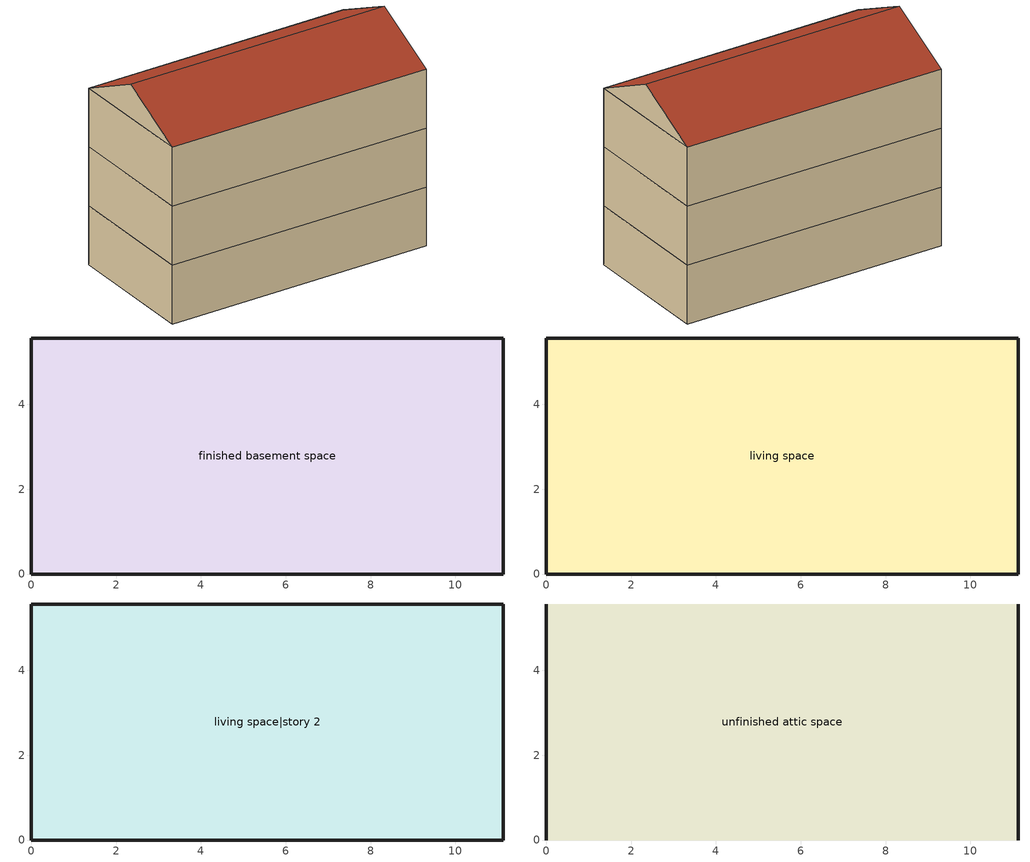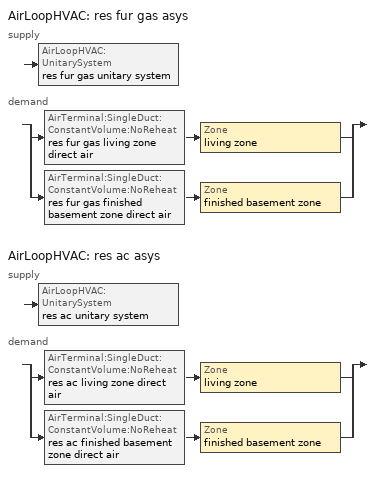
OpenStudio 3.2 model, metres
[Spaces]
finished basement space
 floor foundation: 0,0 0,5.56 11.13,5.56 11.13,0 z-2.44
 wall foundation: 0,5.56 0,0 11.13,0 11.13,5.56 0,5.56 z-2.44:0
living space
 floor to finished basement space: 0,0 0,5.56 11.13,5.56 11.13,0 z0
 wall outside: 0,5.56 0,0 11.13,0 11.13,5.56 0,5.56 z0:2.44
living space|story 2
 floor to living space: 0,0 0,5.56 11.13,5.56 11.13,0 z2.44
 wall outside: 0,5.56 0,0 11.13,0 11.13,5.56 0,5.56 z2.44:4.88
unfinished attic space
 floor to living space|story 2: 0,5.56 11.13,5.56 11.13,0 0,0 z4.88
 wall outside: 0,2.78,6.27 0,5.56,4.88 0,0,4.88; 11.13,2.78,6.27 11.13,0,4.88 11.13,5.56,4.88
 roof outside: 11.13,2.78,6.27 0,2.78,6.27 0,0,4.88 11.13,0,4.88; 0,2.78,6.27 11.13,2.78,6.27 11.13,5.56,4.88 0,5.56,4.88
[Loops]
AirLoopHVAC 'res fur gas asys'
 supply: AirLoopHVAC:UnitarySystem 'res fur gas unitary system'
 demand: split
  | AirTerminal:SingleDuct:ConstantVolume:NoReheat 'res fur gas living zone direct air' > Zone 'living zone'
  | AirTerminal:SingleDuct:ConstantVolume:NoReheat 'res fur gas finished basement zone direct air' > Zone 'finished basement zone'
AirLoopHVAC 'res ac asys'
 supply: AirLoopHVAC:UnitarySystem 'res ac unitary system'
 demand: split
  | AirTerminal:SingleDuct:ConstantVolume:NoReheat 'res ac living zone direct air' > Zone 'living zone'
  | AirTerminal:SingleDuct:ConstantVolume:NoReheat 'res ac finished basement zone direct air' > Zone 'finished basement zone'
[Site]
Denver Intl Ap_CO_USA: Latitude {deg}=39.83; Longitude {deg}=-104.65; Time Zone {hr}=-7; Elevation {m}=1650
[ClimateZones]
Climate Zone Institution Name 1=Building America; Climate Zone Document Year 1=0; Climate Zone Value 1=Cold
[Site:WaterMainsTemperature]
Calculation Method=Correlation; Annual Average Outdoor Air Temperature {C}=10.8753; Maximum Difference In Monthly Average Outdoor Air Temperatures {deltaC}=23.1524
[Site:GroundTemperature:Deep]
10.8753, 10.8753, 10.8753, 10.8753, 10.8753, 10.8753, 10.8753, 10.8753, 10.8753, 10.8753, 10.8753, 10.8753
[Building]
Building 1: North Axis {deg}=0; Standards Number of Stories=3; Standards Number of Above Ground Stories=2; Standards Building Type=singlefamilydetached; Standards Number of Living Units=1
[ThermalZone] Use Ideal Air Loads=No
Name | Thermostat
living zone | living zone temperature setpoint
unfinished attic zone
finished basement zone | finished basement zone temperature setpoint
[Sizing:Zone] Zone Cooling Design Supply Air Temperature Input Method=SupplyAirTemperature; Zone Cooling Design Supply Air Temperature {C}=14; Zone Cooling Design Supply Air Temperature Difference {deltaC}=11.11; Zone Heating Design Supply Air Temperature Input Method=SupplyAirTemperature; Zone Heating Design Supply Air Temperature {C}=40; Zone Heating Design Supply Air Temperature Difference {deltaC}=11.11; Zone Cooling Design Supply Air Humidity Ratio {kg-H2O/kg-air}=0.0085; Zone Heating Design Supply Air Humidity Ratio {kg-H2O/kg-air}=0.008; Cooling Design Air Flow Method=DesignDay; Heating Design Air Flow Method=DesignDay; Account for Dedicated Outdoor Air System=No; Dedicated Outdoor Air System Control Strategy=NeutralSupplyAir; Dedicated Outdoor Air Low Setpoint Temperature for Design {C}=autosize; Dedicated Outdoor Air High Setpoint Temperature for Design {C}=autosize
living zone; unfinished attic zone; finished basement zone
[Zone equipment]
living zone: res fur gas living zone direct air, res ac living zone direct air
finished basement zone: res fur gas finished basement zone direct air, res ac finished basement zone direct air
[Space]
Name | Space Type | Thermal Zone | Building Unit
living space; living space|story 2 | Space Type 1 | living zone | unit 1
unfinished attic space | Space Type 2 | unfinished attic zone
finished basement space | Space Type 3 | finished basement zone | unit 1
[SpaceType]
Name | Standards Space Type
Space Type 1 | living
Space Type 2 | unfinished attic
Space Type 3 | finished basement
[BuildingUnit]
unit 1: Building Unit Type=Residential
[External:File]
8760.csv: File=8760.csv
[People:Definition] Number of People Calculation Method=People; Number of People {people}=0.88; Fraction Radiant=0.319734; Sensible Heat Fraction=0.573; Carbon Dioxide Generation Rate {m3/s-W}=0; Enable ASHRAE 55 Comfort Warnings=No; Mean Radiant Temperature Calculation Type=ZoneAveraged
res occupants|finished basement space; res occupants|living space; res occupants|living space|story 2
[People] Number of People Schedule=occupants; Activity Level Schedule=res occupants activity schedule; Multiplier=1
Name | People Definition | Space or SpaceType
res occupants|finished basement space | res occupants|finished basement space | finished basement space
res occupants|living space | res occupants|living space | living space
res occupants|living space|story 2 | res occupants|living space|story 2 | living space|story 2
[Coil:Heating:Gas]
res fur gas heating coil: Availability Schedule=Always On Discrete; Gas Burner Efficiency=0.78; Nominal Capacity {W}=AutoSize; Parasitic Electric Load {W}=76; Parasitic Gas Load {W}=0; Fuel Type=NaturalGas
[Fan:OnOff] Availability Schedule=Always On Discrete; Fan Total Efficiency=0.75; Pressure Rise {Pa}=794.58; Maximum Flow Rate {m3/s}=autosize; Motor Efficiency=1; Motor In Airstream Fraction=1
Name | Fan Power Ratio Function of Speed Ratio Curve | Fan Efficiency Ratio Function of Speed Ratio Curve
res fur gas htg supply fan | Fan On Off Power Curve | Fan On Off Efficiency Curve
res ac clg supply fan | Fan On Off Power Curve 1 | Fan On Off Efficiency Curve 1
[AirLoopHVAC:UnitarySystem] Control Type=Load; Controlling Zone or Thermostat Location=living zone; Dehumidification Control Type=None; Availability Schedule=Always On Discrete; Fan Placement=BlowThrough; Supply Air Fan Operating Mode Schedule=Always Off Discrete; DX Heating Coil Sizing Ratio=1; Use DOAS DX Cooling Coil=No; DOAS DX Cooling Coil Leaving Minimum Air Temperature {C}=2; Latent Load Control=SensibleOnlyLoadControl; Supply Air Flow Rate When No Cooling or Heating is Required {m3/s}=0; Maximum Supply Air Temperature {C}=48.8889; Maximum Outdoor Dry-Bulb Temperature for Supplemental Heater Operation {C}=21; Maximum Cycling Rate {cycles/hr}=2.5; Heat Pump Time Constant {s}=60; Fraction of On-Cycle Power Use=0.01; Heat Pump Fan Delay Time {s}=60; Ancilliary On-Cycle Electric Power {W}=0; Ancilliary Off-Cycle Electric Power {W}=0
Name | Supply Fan | Heating Coil | Supply Air Flow Rate During Cooling Operation {m3/s} | Supply Air Flow Rate During Heating Operation {m3/s} | Cooling Coil
res fur gas unitary system | res fur gas htg supply fan | res fur gas heating coil | 0 | Autosize
res ac unitary system | res ac clg supply fan |  | Autosize | 0 | res ac cooling coil
[AirLoopHVAC] Availability Schedule=Always On Discrete; Design Supply Air Flow Rate {m3/s}=autosize; Design Return Air Flow Fraction of Supply Air Flow=1
res fur gas asys; res ac asys
[Sizing:System] Type of Load to Size On=Sensible; Design Outdoor Air Flow Rate {m3/s}=Autosize; Central Heating Maximum System Air Flow Ratio=0.3; Preheat Design Temperature {C}=7; Preheat Design Humidity Ratio {kg-H2O/kg-Air}=0.008; Precool Design Temperature {C}=12.8; Precool Design Humidity Ratio {kg-H2O/kg-Air}=0.008; Central Cooling Design Supply Air Temperature {C}=12.8; Central Heating Design Supply Air Temperature {C}=16.7; Sizing Option=NonCoincident; 100% Outdoor Air in Cooling=Yes; 100% Outdoor Air in Heating=Yes; Central Cooling Design Supply Air Humidity Ratio {kg-H2O/kg-Air}=0.0085; Central Heating Design Supply Air Humidity Ratio {kg-H2O/kg-Air}=0.008; Cooling Design Air Flow Method=DesignDay; Cooling Design Air Flow Rate {m3/s}=0; Heating Design Air Flow Method=DesignDay; Heating Design Air Flow Rate {m3/s}=0; System Outdoor Air Method=ZoneSum; Zone Maximum Outdoor Air Fraction=1; Cooling Supply Air Flow Rate Per Floor Area {m3/s-m2}=0.00996765; Cooling Fraction of Autosized Cooling Supply Air Flow Rate=1; Cooling Supply Air Flow Rate Per Unit Cooling Capacity {m3/s-W}=3.94755e-05; Heating Supply Air Flow Rate Per Floor Area {m3/s-m2}=0.00996765; Heating Fraction of Autosized Heating Supply Air Flow Rate=1; Heating Fraction of Autosized Cooling Supply Air Flow Rate=1; Heating Supply Air Flow Rate Per Unit Heating Capacity {m3/s-W}=3.15882e-05; Cooling Design Capacity Method=CoolingDesignCapacity; Cooling Design Capacity {W}=autosize; Cooling Design Capacity Per Floor Area {W/m2}=234.7; Fraction of Autosized Cooling Design Capacity=1; Heating Design Capacity Method=HeatingDesignCapacity; Heating Design Capacity {W}=autosize; Heating Design Capacity Per Floor Area {W/m2}=157; Fraction of Autosized Heating Design Capacity=1; Central Cooling Capacity Control Method=OnOff
res fur gas asys; res ac asys
[AirTerminal:SingleDuct:ConstantVolume:NoReheat] Availability Schedule=Always On Discrete; Maximum Air Flow Rate {m3/s}=AutoSize
res fur gas living zone direct air; res fur gas finished basement zone direct air; res ac living zone direct air; res ac finished basement zone direct air
[Coil:Cooling:DX:SingleSpeed]
res ac cooling coil: Availability Schedule=Always On Discrete; Rated Total Cooling Capacity {W}=autosize; Rated Sensible Heat Ratio=0.740403; Rated COP {W/W}=3.95054; Rated Air Flow Rate {m3/s}=autosize; Rated Evaporator Fan Power Per Volume Flow Rate {W/(m3/s)}=773.391; Total Cooling Capacity Function of Temperature Curve=Cool-Cap-fT1; Total Cooling Capacity Function of Flow Fraction Curve=Cool-Cap-fFF1; Energy Input Ratio Function of Temperature Curve=Cool-EIR-fT1; Energy Input Ratio Function of Flow Fraction Curve=Cool-EIR-fFF1; Part Load Fraction Correlation Curve=Cool-PLF-fPLR1; Minimum Outdoor Dry-Bulb Temperature for Compressor Operation {C}=-25; Nominal Time for Condensate Removal to Begin {s}=1000; Ratio of Initial Moisture Evaporation Rate and Steady State Latent Capacity=1.5; Maximum Cycling Rate {cycles/hr}=3; Latent Capacity Time Constant {s}=45; Condenser Type=AirCooled; Evaporative Condenser Effectiveness=0; Evaporative Condenser Air Flow Rate {m3/s}=Autosize; Evaporative Condenser Pump Rated Power Consumption {W}=Autosize; Crankcase Heater Capacity {W}=0; Maximum Outdoor Dry-Bulb Temperature for Crankcase Heater Operation {C}=12.7778; Basin Heater Capacity {W/K}=0; Basin Heater Setpoint Temperature {C}=10
[ThermostatSetpoint:DualSetpoint] Heating Setpoint Temperature Schedule=res heating setpoint; Cooling Setpoint Temperature Schedule=res cooling setpoint
finished basement zone temperature setpoint; living zone temperature setpoint
[Schedule:File]
occupants: External File=8760.csv; Column Number=1; Rows to Skip at Top=1; Number of Hours of Data=8760; Minutes per Item=60
[Schedule:Constant]
Name | Value
res occupants activity schedule | 112.539
Always On Discrete | 1
Always Off Discrete | 0
[Curve:Exponent] Coefficient1 Constant=1; Coefficient2 Constant=0; Coefficient3 Constant=0; Minimum Value of x=0; Maximum Value of x=1
Fan On Off Power Curve; Fan On Off Power Curve 1
[Curve:Cubic] Coefficient1 Constant=1; Coefficient2 x=0; Coefficient3 x**2=0; Coefficient4 x**3=0; Minimum Value of x=0; Maximum Value of x=1
Fan On Off Efficiency Curve; Fan On Off Efficiency Curve 1
[Curve:Biquadratic] Minimum Value of x=13.88; Maximum Value of x=23.88; Minimum Value of y=18.33; Maximum Value of y=51.66
Name | Coefficient1 Constant | Coefficient2 x | Coefficient3 x**2 | Coefficient4 y | Coefficient5 y**2 | Coefficient6 x*y
Cool-Cap-fT1 | 1.5509 | -0.0750501 | 0.00309714 | 0.00240111 | -5.0544e-05 | -0.000427281
Cool-EIR-fT1 | -0.304283 | 0.118048 | -0.00342467 | -0.00626191 | 0.000695427 | -0.000469975
[Curve:Quadratic] Minimum Value of x=0
Name | Coefficient1 Constant | Coefficient2 x | Coefficient3 x**2 | Maximum Value of x | Minimum Curve Output | Maximum Curve Output
Cool-PLF-fPLR1 | 0.93 | 0.07 | 0 | 1 | 0.7 | 1
Cool-Cap-fFF1 | 0.718605 | 0.4101 | -0.128705 | 2 | 0 | 2
Cool-EIR-fFF1 | 1.323 | -0.477711 | 0.154712 | 2 | 0 | 2
[Schedule:Ruleset]
Name | Default Day Schedule | Summer Design Day Schedule | Winter Design Day Schedule
res heating setpoint | Schedule Day 5 | res heating setpoint summer design | res heating setpoint winter design
res cooling setpoint | Schedule Day 6 | res cooling setpoint summer design | res cooling setpoint winter design
[Schedule:Day]
Schedule Day 5; Schedule Day 6: 24, 0, 0
res heating setpoint allday1; res heating setpoint allday2; res heating setpoint allday3; res heating setpoint allday4; res heating setpoint allday5; res heating setpoint allday6; res heating setpoint allday7; res heating setpoint allday8; res heating setpoint allday9; res heating setpoint allday10; res heating setpoint allday11; res heating setpoint allday12: 24, 0, 21.6667
res heating setpoint winter design; res cooling setpoint winter design: 24, 0, 21.1111
res heating setpoint summer design; res cooling setpoint summer design: 24, 0, 23.8889
res cooling setpoint weekday1; res cooling setpoint weekday2; res cooling setpoint weekday3; res cooling setpoint weekday4; res cooling setpoint weekday5; res cooling setpoint weekday6; res cooling setpoint weekday7; res cooling setpoint weekday8; res cooling setpoint weekday9; res cooling setpoint weekday10; res cooling setpoint weekday11; res cooling setpoint weekday12: 1, 0, 24.4444, 2, 0, 23.8889, 4, 0, 23.3333, 5, 0, 23.8889, 7, 0, 24.4444, 8, 0, 23.8889, 10, 0, 23.3333, 11, 0, 23.8889, 13, 0, 24.4444, 14, 0, 23.8889, 16, 0, 23.3333, 17, 0, 23.8889, 19, 0, 24.4444, 20, 0, 23.8889, 22, 0, 23.3333, 23, 0, 23.8889, 24, 0, 24.4444
res cooling setpoint weekend1; res cooling setpoint weekend2; res cooling setpoint weekend3; res cooling setpoint weekend4; res cooling setpoint weekend5; res cooling setpoint weekend6; res cooling setpoint weekend7; res cooling setpoint weekend8; res cooling setpoint weekend9; res cooling setpoint weekend10; res cooling setpoint weekend11; res cooling setpoint weekend12: 1, 0, 25, 2, 0, 25.5556, 4, 0, 26.1111, 5, 0, 25.5556, 7, 0, 25, 8, 0, 25.5556, 10, 0, 26.1111, 11, 0, 25.5556, 13, 0, 25, 14, 0, 25.5556, 16, 0, 26.1111, 17, 0, 25.5556, 19, 0, 25, 20, 0, 25.5556, 22, 0, 26.1111, 23, 0, 25.5556, 24, 0, 25
[Schedule:Rule] Date Specification Type=DateRange; Start Day=1
Name | Schedule Ruleset | Rule Order | Day Schedule | Apply Sunday | Apply Monday | Apply Tuesday | Apply Wednesday | Apply Thursday | Apply Friday | Apply Saturday | Start Month | End Month | End Day
res heating setpoint allday rule1 | res heating setpoint | 11 | res heating setpoint allday1 | Yes | Yes | Yes | Yes | Yes | Yes | Yes | 1 | 1 | 31
res heating setpoint allday rule2 | res heating setpoint | 10 | res heating setpoint allday2 | Yes | Yes | Yes | Yes | Yes | Yes | Yes | 2 | 2 | 28
res heating setpoint allday rule3 | res heating setpoint | 9 | res heating setpoint allday3 | Yes | Yes | Yes | Yes | Yes | Yes | Yes | 3 | 3 | 31
res heating setpoint allday rule4 | res heating setpoint | 8 | res heating setpoint allday4 | Yes | Yes | Yes | Yes | Yes | Yes | Yes | 4 | 4 | 30
res heating setpoint allday rule5 | res heating setpoint | 7 | res heating setpoint allday5 | Yes | Yes | Yes | Yes | Yes | Yes | Yes | 5 | 5 | 31
res heating setpoint allday rule6 | res heating setpoint | 6 | res heating setpoint allday6 | Yes | Yes | Yes | Yes | Yes | Yes | Yes | 6 | 6 | 30
res heating setpoint allday rule7 | res heating setpoint | 5 | res heating setpoint allday7 | Yes | Yes | Yes | Yes | Yes | Yes | Yes | 7 | 7 | 31
res heating setpoint allday rule8 | res heating setpoint | 4 | res heating setpoint allday8 | Yes | Yes | Yes | Yes | Yes | Yes | Yes | 8 | 8 | 31
res heating setpoint allday rule9 | res heating setpoint | 3 | res heating setpoint allday9 | Yes | Yes | Yes | Yes | Yes | Yes | Yes | 9 | 9 | 30
res heating setpoint allday rule10 | res heating setpoint | 2 | res heating setpoint allday10 | Yes | Yes | Yes | Yes | Yes | Yes | Yes | 10 | 10 | 31
res heating setpoint allday rule11 | res heating setpoint | 1 | res heating setpoint allday11 | Yes | Yes | Yes | Yes | Yes | Yes | Yes | 11 | 11 | 30
res heating setpoint allday rule12 | res heating setpoint | 0 | res heating setpoint allday12 | Yes | Yes | Yes | Yes | Yes | Yes | Yes | 12 | 12 | 31
res cooling setpoint weekday rule1 | res cooling setpoint | 23 | res cooling setpoint weekday1 |  | Yes | Yes | Yes | Yes | Yes |  | 1 | 1 | 31
res cooling setpoint weekend rule1 | res cooling setpoint | 22 | res cooling setpoint weekend1 | Yes |  |  |  |  |  | Yes | 1 | 1 | 31
res cooling setpoint weekday rule2 | res cooling setpoint | 21 | res cooling setpoint weekday2 |  | Yes | Yes | Yes | Yes | Yes |  | 2 | 2 | 28
res cooling setpoint weekend rule2 | res cooling setpoint | 20 | res cooling setpoint weekend2 | Yes |  |  |  |  |  | Yes | 2 | 2 | 28
res cooling setpoint weekday rule3 | res cooling setpoint | 19 | res cooling setpoint weekday3 |  | Yes | Yes | Yes | Yes | Yes |  | 3 | 3 | 31
res cooling setpoint weekend rule3 | res cooling setpoint | 18 | res cooling setpoint weekend3 | Yes |  |  |  |  |  | Yes | 3 | 3 | 31
res cooling setpoint weekday rule4 | res cooling setpoint | 17 | res cooling setpoint weekday4 |  | Yes | Yes | Yes | Yes | Yes |  | 4 | 4 | 30
res cooling setpoint weekend rule4 | res cooling setpoint | 16 | res cooling setpoint weekend4 | Yes |  |  |  |  |  | Yes | 4 | 4 | 30
res cooling setpoint weekday rule5 | res cooling setpoint | 15 | res cooling setpoint weekday5 |  | Yes | Yes | Yes | Yes | Yes |  | 5 | 5 | 31
res cooling setpoint weekend rule5 | res cooling setpoint | 14 | res cooling setpoint weekend5 | Yes |  |  |  |  |  | Yes | 5 | 5 | 31
res cooling setpoint weekday rule6 | res cooling setpoint | 13 | res cooling setpoint weekday6 |  | Yes | Yes | Yes | Yes | Yes |  | 6 | 6 | 30
res cooling setpoint weekend rule6 | res cooling setpoint | 12 | res cooling setpoint weekend6 | Yes |  |  |  |  |  | Yes | 6 | 6 | 30
res cooling setpoint weekday rule7 | res cooling setpoint | 11 | res cooling setpoint weekday7 |  | Yes | Yes | Yes | Yes | Yes |  | 7 | 7 | 31
res cooling setpoint weekend rule7 | res cooling setpoint | 10 | res cooling setpoint weekend7 | Yes |  |  |  |  |  | Yes | 7 | 7 | 31
res cooling setpoint weekday rule8 | res cooling setpoint | 9 | res cooling setpoint weekday8 |  | Yes | Yes | Yes | Yes | Yes |  | 8 | 8 | 31
res cooling setpoint weekend rule8 | res cooling setpoint | 8 | res cooling setpoint weekend8 | Yes |  |  |  |  |  | Yes | 8 | 8 | 31
res cooling setpoint weekday rule9 | res cooling setpoint | 7 | res cooling setpoint weekday9 |  | Yes | Yes | Yes | Yes | Yes |  | 9 | 9 | 30
res cooling setpoint weekend rule9 | res cooling setpoint | 6 | res cooling setpoint weekend9 | Yes |  |  |  |  |  | Yes | 9 | 9 | 30
res cooling setpoint weekday rule10 | res cooling setpoint | 5 | res cooling setpoint weekday10 |  | Yes | Yes | Yes | Yes | Yes |  | 10 | 10 | 31
res cooling setpoint weekend rule10 | res cooling setpoint | 4 | res cooling setpoint weekend10 | Yes |  |  |  |  |  | Yes | 10 | 10 | 31
res cooling setpoint weekday rule11 | res cooling setpoint | 3 | res cooling setpoint weekday11 |  | Yes | Yes | Yes | Yes | Yes |  | 11 | 11 | 30
res cooling setpoint weekend rule11 | res cooling setpoint | 2 | res cooling setpoint weekend11 | Yes |  |  |  |  |  | Yes | 11 | 11 | 30
res cooling setpoint weekday rule12 | res cooling setpoint | 1 | res cooling setpoint weekday12 |  | Yes | Yes | Yes | Yes | Yes |  | 12 | 12 | 31
res cooling setpoint weekend rule12 | res cooling setpoint | 0 | res cooling setpoint weekend12 | Yes |  |  |  |  |  | Yes | 12 | 12 | 31
